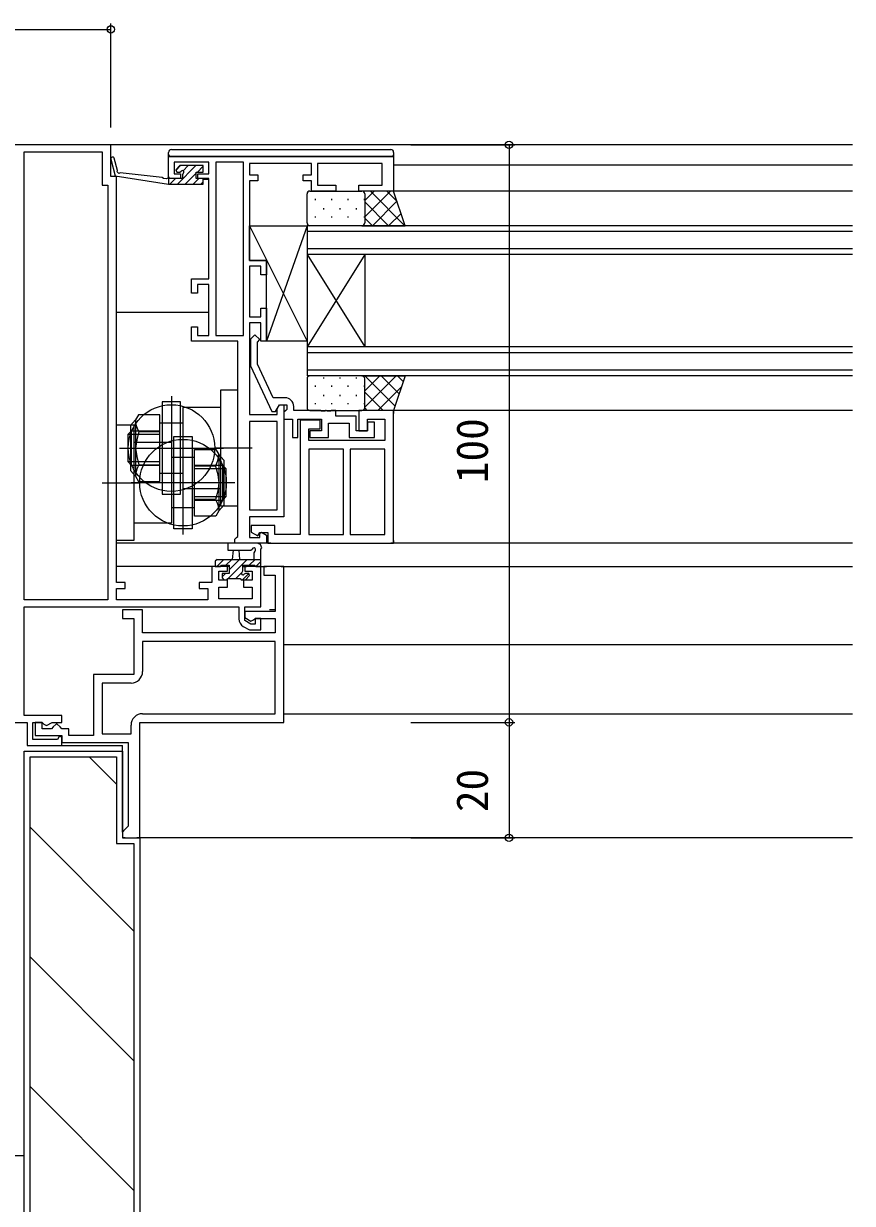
# Model space of a CAD drawing. Units: millimetres, scale not verified. Extents: x -437 to 438, y -344 to 341.
# Drawn here: x 27.1 to 170.7, y -212.1 to -7.8 of the extents above; entities that cross this region are included whole.
import ezdxf
from ezdxf.enums import TextEntityAlignment as Align

# ---------------------------------------------------------------- set-up
doc = ezdxf.new("R2010")
doc.units = ezdxf.units.MM
doc.header["$LTSCALE"] = 2
for name, color, linetype in [('0-2_YKK_11', 7, 'Continuous'), ('0-3_YKK_12', 2, 'Continuous'), ('0-4_YKK_13', 4, 'Continuous'), ('0-5_YKK_D', 6, 'Continuous'), ('0-7_YSS_K', 3, 'Continuous')]:
    doc.layers.add(name, color=color, linetype=linetype)
doc.styles.add('ＭＳ ゴシック', font='')
doc.styles.get('ＭＳ ゴシック').set_extended_font_data('MS Gothic')

msp = doc.modelspace()

# ---------------------------------------------------------------- linework, layer by layer
at = {"layer": '0-2_YKK_11'}
for points in [[(43.2, -104.6), (43.2, -34.3), (42.2, -34.3), (42.2, -28.8), (12.2, -28.8)], [(52.2, -30.8), (91.2, -30.8), (91.2, -36.8), (85.2, -36.8), (85.2, -35.8), (89.2, -35.8), (89.2, -32), (78, -32), (78, -35.8), (81.2, -35.8), (81.2, -36.8), (77, -36.8), (77, -35), (75.5, -35), (75.5, -34), (77, -34), (77, -32), (66.2, -32), (66.2, -34), (67.7, -34), (67.7, -35), (66.2, -35), (66.2, -48.8), (69.2, -48.8), (69.2, -51.3), (68.2, -51.3), (68.2, -49.8), (66.2, -49.8), (66.2, -58.6), (68.2, -58.6), (68.2, -57.1), (69.2, -57.1), (69.2, -62.8), (68.2, -62.8), (68.2, -59.6), (66.2, -59.6), (66.2, -75.5), (71, -75.5), (71, -74.493), (71.4, -73.8)], [(71.4, -73.8), (72.2, -73.8), (72.2, -93.2), (66.2, -93.2), (66.2, -96.8), (68, -96.8), (68, -96.027), (68.3, -95.854), (69.2, -96.373), (69.2, -97.8), (63.7, -97.8), (63.7, -97.1), (64, -96.8), (64.2, -96.6), (64.2, -62.8), (56.2, -62.8), (56.2, -60.3), (57.2, -60.3), (57.2, -61.8), (59.2, -61.8), (59.2, -53), (57.2, -53), (57.2, -54.5), (56.2, -54.5), (56.2, -52), (59.2, -52), (59.2, -34.6), (57.3, -34.6), (57.3, -33.8), (59.2, -33.8), (59.2, -31.8), (53.2, -31.8), (53.2, -33.8), (54.3, -33.8), (54.3, -34.6), (52.2, -34.6), (52.2, -30.8)], [(72.4, -72.6), (70.312, -72.6), (67.6, -66.784), (67.6, -62.949), (68.024, -62.524), (67.176, -61.676), (66.4, -62.451), (66.4, -67.05)], [(66.4, -67.05), (70.107, -75), (70.707, -75), (71.4, -73.8), (72.7, -73.8), (72.7, -74.6), (72.5, -74.8), (72.2, -75.1), (72.2, -76.3), (73.7, -76.3), (73.7, -79.5), (74.6, -79.5), (74.6, -76.3), (78.7, -76.3), (78.7, -78.3), (76.7, -78.3), (76.7, -79.5), (79.9, -79.5), (79.9, -77), (83.5, -77), (83.5, -79.5), (87.9, -79.5), (87.9, -76.8), (86.7, -76.8), (86.7, -78.3), (84.7, -78.3), (84.7, -75.8), (81.2, -75.8), (81.2, -74.8), (80.458, -74.8), (80.275, -74.92), (79.725, -74.92), (79.542, -74.8), (79.458, -74.8), (79.275, -74.92), (78.725, -74.92), (78.542, -74.8), (73.9, -74.8), (73.9, -74.1)], [(72.2, -128.8), (72.2, -101.8), (68.7, -101.8), (68.7, -103.3), (70.7, -103.3), (70.7, -109.6), (65.4, -109.6), (65.4, -110.651), (66.454, -111.26), (66.9, -111.05), (67.196, -110.8), (70.7, -110.8), (70.7, -113.3), (47.7, -113.3), (47.7, -109.3), (44.2, -109.3), (44.2, -110.8), (46.2, -110.8), (46.2, -120.5), (39.2, -120.5), (39.2, -131.1), (34.9, -131.1), (34.9, -129.9), (33.7, -129.9), (33.4, -129.6), (32.9, -129.1), (32.7, -129.1), (32.2, -129.6), (31.9, -129.9), (30.3, -129.9), (30.3, -128.8), (29.1, -128.8), (29.1, -131.1), (33.7, -131.1), (33.7, -132.3), (45.2, -132.3), (45.2, -146.8), (44.7, -147.3), (44.2, -147.8), (44.2, -148.8)], [(65.15, -112.194), (66.2, -112.8), (68.2, -112.8), (68.2, -110.8), (67.2, -110.8), (67.2, -111.8), (66.468, -111.8), (65.4, -111.183), (65.4, -108.8), (68.2, -108.8), (68.2, -101.8), (65.4, -101.8), (65.4, -102.6), (66.7, -102.6), (66.7, -104.2), (65.2, -104.2), (65.2, -105.4), (66.7, -105.4), (66.7, -107.4), (60.9, -107.4), (60.9, -105.4), (62.4, -105.4), (62.4, -104.2), (60.9, -104.2), (60.9, -102.6), (62.4, -102.6), (62.4, -101.8), (59.7, -101.8), (59.7, -104.6), (57.5, -104.6), (57.5, -105.6), (59, -105.6), (59, -107.6), (43.2, -107.6), (43.2, -105.6), (44.7, -105.6), (44.7, -104.6), (43.2, -104.6)], [(32.02, -128.8), (33.7, -128.8), (33.7, -127.6), (27.2, -127.6), (27.2, -108.8), (64.4, -108.8), (64.4, -110.895)], [(47.7, -127.3), (70.7, -127.3), (70.7, -114.8), (47.7, -114.8), (47.7, -120)], [(45.7, -122), (40.7, -122), (40.7, -130.8), (45.7, -130.8), (45.7, -129.3)], [(17.2, -128.8), (27.7, -128.8), (27.7, -132.8), (33.7, -132.8), (33.7, -131.37), (33.255, -131.251), (32.938, -131.8), (28.7, -131.8), (28.7, -128.8), (30.3, -128.8), (30.6, -129.1), (31.05, -129.36), (32.02, -128.8)], [(44.2, -148.8), (47.2, -148.8), (47.2, -128.8), (72.2, -128.8)]]:
    msp.add_lwpolyline(points, dxfattribs=at)
for points in [[(27.2, -107.6), (27.2, -30), (40.7, -30), (40.7, -35.8), (41.7, -35.8), (41.7, -107.6)], [(65.2, -61.8), (65.2, -31.8), (60.4, -31.8), (60.4, -61.8)], [(91.2, -97.8), (91.2, -74.8), (85.2, -74.8), (85.2, -78.3), (86.7, -78.3), (86.7, -76.3), (89.7, -76.3), (89.7, -80), (76.5, -80), (76.5, -78), (78.5, -78), (78.5, -76.5), (75, -76.5), (75, -96.3), (70.6, -96.3), (70.6, -94.7), (66.5, -94.7), (66.5, -95.847), (67.648, -96.51), (68, -95.9), (69.4, -95.9), (69.4, -97.8)], [(71, -92), (71, -76.7), (66.2, -76.7), (66.2, -92)], [(82.5, -96.3), (82.5, -81.5), (76.5, -81.5), (76.5, -96.3)], [(83.7, -81.5), (83.7, -96.3), (89.7, -96.3), (89.7, -81.5)]]:
    msp.add_lwpolyline(points, close=True, dxfattribs=at)
for centre, radius, start, end in [((72.4, -74.1), 1.5, 0.00001, 89.99999), ((65.9, -110.895), 1.5, 179.99999, 240.00001), ((45.7, -120), 2, 270, 0), ((47.7, -129.3), 2, 90, 180)]:
    msp.add_arc(centre, radius, start, end, dxfattribs=at)
at = {"layer": '0-3_YKK_12'}
for p, q in [((170.7, -28.8), (41.9, -28.8)), ((170.7, -32.3), (91.2, -32.3)), ((170.7, -36.8), (90.7, -36.8)), ((76.2, -42.8), (76.2, -68.8)), ((170.7, -42.8), (76.2, -42.8)), ((170.7, -43.8), (76.2, -43.8)), ((170.7, -46.8), (76.2, -46.8)), ((86.2, -47.8), (76.2, -63.8)), ((76.2, -47.8), (86.2, -63.8)), ((170.7, -47.8), (76.2, -47.8)), ((86.2, -47.8), (86.2, -63.8)), ((59.2, -57.8), (43.2, -57.8)), ((170.7, -63.8), (76.2, -63.8)), ((170.7, -64.8), (76.2, -64.8)), ((170.7, -67.8), (76.2, -67.8)), ((170.7, -68.8), (76.2, -68.8)), ((91.2, -74.8), (91.2, -75.3)), ((170.7, -74.8), (91.2, -74.8)), ((62.472, -97.8), (43.2, -97.8)), ((69.9, -97.8), (68.9, -97.8)), ((170.7, -97.8), (90.7, -97.8)), ((91.2, -97.3), (91.2, -97.8)), ((60.6, -101.8), (43.2, -101.8)), ((62.7, -101.8), (62.1, -101.8)), ((65.1, -101.8), (65.7, -101.8)), ((67.9, -101.8), (69.2, -101.8)), ((71.7, -101.8), (170.7, -101.8)), ((70.658, -109.3), (69.7, -109.3)), ((72.2, -115.3), (170.7, -115.3)), ((72.2, -127.3), (170.7, -127.3)), ((33.4, -132.8), (44.2, -132.8)), ((44.2, -147.8), (44.2, -132.8)), ((44.2, -148.3), (44.2, -148.8)), ((44.7, -148.8), (44.2, -148.8)), ((170.7, -148.8), (46.7, -148.8))]:
    msp.add_line(p, q, dxfattribs=at)
msp.add_lwpolyline([(27.7, -131.8), (27.7, -132.8), (28.7, -132.8)], dxfattribs=at)
at = {"layer": '0-4_YKK_13'}
for p, q in [((52.2, -30.5), (52.2, -30.1)), ((52.2, -31.1), (52.2, -30.5)), ((52.7, -29.6), (90.7, -29.6)), ((91.2, -30.1), (91.2, -30.5)), ((91.2, -30.5), (91.2, -31.1)), ((52.7, -30.8), (52.5, -30.8)), ((54.262, -32.402), (53.502, -33.162)), ((56.958, -32.4), (53.758, -35.6)), ((55.611, -32.4), (54.727, -33.285)), ((58.158, -32.547), (57.205, -33.5)), ((52.2, -34.3), (52.2, -34.1)), ((53.411, -34.6), (52.411, -35.6)), ((57, -33.705), (55.105, -35.6)), ((57.452, -34.6), (56.452, -35.6)), ((58.2, -35.199), (57.799, -35.6)), ((59.183, -34.8), (58.183, -34.8)), ((76.2, -42.3), (76.2, -37.3)), ((76.7, -36.8), (85.7, -36.8)), ((77.615, -38.155), (77.615, -38.355)), ((79.03, -36.8), (79.03, -36.94)), ((80.445, -38.155), (80.445, -38.355)), ((81.86, -36.8), (81.86, -36.94)), ((83.275, -38.155), (83.275, -38.355)), ((84.69, -36.8), (84.69, -36.94)), ((86.105, -38.155), (86.105, -38.355)), ((86.2, -38.457), (87.857, -36.8)), ((86.2, -41.285), (90.685, -36.8)), ((86.2, -37.3), (86.2, -42.3)), ((86.2, -38.658), (90.342, -42.8)), ((87.171, -36.8), (93.171, -42.8)), ((87.514, -42.8), (91.778, -38.535)), ((89.999, -36.8), (91.801, -38.602)), ((79.03, -39.77), (79.03, -39.97)), ((81.86, -39.77), (81.86, -39.97)), ((84.69, -39.77), (84.69, -39.97)), ((90.342, -42.8), (92.486, -40.657)), ((76.2, -42.8), (69.2, -62.8)), ((85.7, -42.8), (76.7, -42.8)), ((77.615, -41.185), (77.615, -41.385)), ((80.445, -41.185), (80.445, -41.385)), ((83.275, -41.185), (83.275, -41.385)), ((86.105, -41.185), (86.105, -41.385)), ((86.2, -41.486), (87.514, -42.8)), ((93.171, -42.8), (93.193, -42.778)), ((76.2, -69.3), (76.2, -74.3)), ((85.7, -68.8), (76.7, -68.8)), ((79.03, -69.07), (79.03, -69.27)), ((81.86, -69.07), (81.86, -69.27)), ((84.69, -69.07), (84.69, -69.27)), ((85.919, -68.851), (85.97, -68.8)), ((86.2, -71.398), (88.798, -68.8)), ((86.2, -74.226), (91.626, -68.8)), ((86.2, -74.3), (86.2, -69.3)), ((86.229, -68.8), (91.457, -74.028)), ((89.058, -68.8), (92.164, -71.907)), ((91.886, -68.8), (92.872, -69.785)), ((77.615, -70.485), (77.615, -70.685)), ((80.445, -70.485), (80.445, -70.685)), ((83.275, -70.485), (83.275, -70.685)), ((86.105, -70.485), (86.105, -70.685)), ((88.455, -74.8), (92.573, -70.682)), ((52.7, -72.3), (52.7, -90.3)), ((77.615, -73.515), (77.615, -73.715)), ((79.03, -72.1), (79.03, -72.3)), ((80.445, -73.515), (80.445, -73.715)), ((81.86, -72.1), (81.86, -72.3)), ((83.275, -73.515), (83.275, -73.715)), ((84.69, -72.1), (84.69, -72.3)), ((86.105, -73.515), (86.105, -73.715)), ((86.2, -71.599), (89.401, -74.8)), ((61.2, -74.3), (54.7, -74.3)), ((76.7, -74.8), (85.7, -74.8)), ((86.187, -74.414), (86.573, -74.8)), ((50.7, -76.95), (54.7, -76.95)), ((45.8, -78.3), (45.2, -78.9)), ((47.081, -78.413), (50.7, -78.413)), ((54.7, -78.3), (54.7, -96.3)), ((43.7, -81.3), (61.7, -81.3)), ((46.2, -80.3), (52.7, -80.3)), ((66.7, -81.3), (60.2, -81.3)), ((45.8, -84.3), (45.2, -83.7)), ((56.7, -82.95), (52.7, -82.95)), ((47.081, -84.187), (50.7, -84.187)), ((50.7, -85.65), (54.7, -85.65)), ((60.319, -84.413), (56.7, -84.413)), ((61.6, -84.3), (62.2, -84.9)), ((40.7, -87.3), (47.2, -87.3)), ((63.7, -87.3), (45.7, -87.3)), ((61.6, -90.3), (62.2, -89.7)), ((56.7, -91.65), (52.7, -91.65)), ((60.319, -90.187), (56.7, -90.187)), ((60.596, -101.8), (61.795, -100.6)), ((60.6, -100.6), (68.2, -100.6)), ((62.143, -101.6), (63.143, -100.6)), ((62.537, -103.9), (65.837, -100.6)), ((62.7, -102.39), (64.49, -100.6)), ((65.1, -101.6), (67.1, -101.6)), ((66.184, -101.6), (67.184, -100.6)), ((67.331, -101.8), (68.2, -100.931)), ((61.5, -103.59), (62.09, -103)), ((61.5, -103.8), (61.8, -104.1)), ((62.341, -104.096), (62.496, -103.941)), ((63.884, -103.9), (64.863, -102.921)), ((64.6, -103.9), (64.8, -104.1)), ((65.031, -104.1), (66.075, -103.056))]:
    msp.add_line(p, q, dxfattribs=at)
for points in [[(42.21, -31.276), (42.968, -34.152), (52.2, -35.6)], [(52.2, -34.6), (52.093, -34.588), (51.83, -34.693), (51.333, -34.637), (51.1, -34.476), (43.844, -33.659), (43.592, -33.752), (43.29, -33.49), (43.345, -33.228), (42.79, -31.123)], [(52.2, -35.6), (58.2, -35.6), (58.2, -34.6), (57, -34.6), (57, -33.5), (58.2, -33.5), (58.2, -32.4), (54.176, -32.4), (53.464, -33.112), (53.624, -33.5), (54.139, -33.5), (54.39, -33.364)], [(90.9, -30.8), (90.7, -30.8), (52.7, -30.8)], [(54.736, -33.71), (54.6, -33.961), (54.6, -34.6), (52.2, -34.6), (52.2, -35.6)], [(85.7, -42.8), (93.2, -42.8), (91.2, -36.8)], [(66.2, -42.8), (76.2, -42.8), (76.2, -62.8)], [(85.7, -68.8), (93.2, -68.8), (91.2, -74.8)], [(54.7, -74.3), (54.7, -88.3), (61.2, -88.3)], [(46.5, -76.422), (45.6, -77.417), (45.6, -85.183), (46.5, -86.178)], [(47.081, -78.413), (46.839, -77.945), (46.651, -77.46), (46.549, -76.947), (46.5, -76.417)], [(50.7, -83.7), (45.2, -83.7), (45.2, -78.9), (50.7, -78.9)], [(50.7, -84.3), (45.8, -84.3), (45.8, -78.3), (50.7, -78.3)], [(47.081, -78.413), (46.681, -79.857), (46.5, -81.3), (46.681, -82.743), (47.081, -84.187)], [(52.7, -80.3), (52.7, -94.3), (46.2, -94.3)], [(60.319, -84.413), (60.561, -83.945), (60.749, -83.46), (60.851, -82.947), (60.9, -82.417)], [(60.9, -82.422), (61.8, -83.417), (61.8, -91.183), (60.9, -92.178)], [(47.081, -84.187), (46.839, -84.655), (46.651, -85.14), (46.549, -85.653), (46.5, -86.183)], [(56.7, -90.3), (61.6, -90.3), (61.6, -84.3), (56.7, -84.3)], [(56.7, -89.7), (62.2, -89.7), (62.2, -84.9), (56.7, -84.9)], [(60.319, -84.413), (60.719, -85.857), (60.9, -87.3), (60.719, -88.743), (60.319, -90.187)], [(60.319, -90.187), (60.561, -90.655), (60.749, -91.14), (60.851, -91.653), (60.9, -92.183)], [(67.1, -101.6), (67.3, -101.8), (68.2, -101.8), (68.2, -98.82), (68.35, -98.56), (68.145, -98.005), (67.862, -97.905), (67.634, -97.8), (62.473, -97.8), (62.472, -99), (66.433, -99.003), (66.717, -98.801)], [(63.3, -100.6), (63.443, -99), (64.357, -99), (64.5, -100.6)], [(67.15, -99.16), (67, -99.42), (67, -100.6)], [(60.6, -100.6), (60.3, -100.9), (60.3, -101.8), (61.2, -101.8), (61.4, -101.6), (62.7, -101.6), (62.7, -103), (61.5, -103), (61.5, -103.8)], [(64.964, -102.79), (65.1, -102.539), (65.1, -101.6)], [(61.8, -104.1), (62.3, -104.1), (62.5, -103.9), (64.6, -103.9)], [(64.8, -104.1), (65.524, -104.1), (66.254, -103.37), (66.1, -103), (65.561, -103), (65.31, -103.136)]]:
    msp.add_lwpolyline(points, dxfattribs=at)
for points in [[(66.2, -42.8), (76.2, -62.8), (69.2, -62.8), (69.2, -48.8), (66.2, -48.8)], [(61.2, -71.3), (61.2, -91.3), (64.2, -91.3), (64.2, -71.3)], [(51.1, -73.3), (51.1, -89.3), (54.3, -89.3), (54.3, -73.3)], [(50.7, -87.074), (50.7, -75.526), (47.014, -75.526), (46.5, -76.417), (46.5, -86.183), (47.014, -87.074)], [(46.2, -77.3), (46.2, -97.3), (43.2, -97.3), (43.2, -77.3)], [(56.3, -79.3), (56.3, -95.3), (53.1, -95.3), (53.1, -79.3)], [(56.7, -93.074), (56.7, -81.526), (60.386, -81.526), (60.9, -82.417), (60.9, -92.183), (60.386, -93.074)]]:
    msp.add_lwpolyline(points, close=True, dxfattribs=at)
for centre in [(52.7, -81.3), (54.7, -87.3)]:
    msp.add_circle(centre, 7.5, dxfattribs=at)
for centre, radius, start, end in [((52.7, -30.1), 0.5, 90, 180), ((52.5, -30.5), 0.3, 180, 270), ((90.7, -30.1), 0.5, 0, 90), ((90.9, -30.5), 0.3, 270, 0), ((42.5, -31.199), 0.3, 14.76438, 194.76434), ((52.7, -34.3), 0.5, 180, 216.8699), ((54.6, -33.5), 0.25, 303.05571, 146.94425), ((76.7, -37.3), 0.5, 90, 180), ((85.7, -37.3), 0.5, 0, 90), ((76.7, -42.3), 0.5, 180, 270), ((85.7, -42.3), 0.5, 270, 0), ((76.7, -69.3), 0.5, 90, 180), ((85.7, -69.3), 0.5, 0, 90), ((76.7, -74.3), 0.5, 180, 270), ((85.7, -74.3), 0.5, 270, 0), ((67, -98.9), 0.3, 300.00001, 160.81027), ((65.1, -103), 0.25, 123.05573, 326.94427)]:
    msp.add_arc(centre, radius, start, end, dxfattribs=at)
at = {"layer": '0-5_YKK_D'}
for p, q in [((42.2, -25.8), (42.2, -7.8)), ((12.2, -8.8), (42.2, -8.8)), ((94.2, -28.8), (112.2, -28.8)), ((111.2, -28.8), (111.2, -128.8)), ((94.2, -128.8), (112.2, -128.8)), ((94.2, -128.8), (112.2, -128.8)), ((111.2, -128.8), (111.2, -148.8)), ((94.2, -148.8), (112.2, -148.8))]:
    msp.add_line(p, q, dxfattribs=at)
for centre in [(42.2, -8.8), (111.2, -28.8), (111.2, -128.8), (111.2, -128.8), (111.2, -148.8)]:
    msp.add_circle(centre, 0.637, dxfattribs=at)
at = {"layer": '0-7_YSS_K'}
for p, q in [((38.473, -134.8), (43.2, -139.527)), ((28.2, -146.978), (46.2, -164.978)), ((28.2, -169.428), (46.2, -187.428)), ((28.2, -191.879), (46.2, -209.879)), ((-70.4, -203.8), (27.2, -203.8))]:
    msp.add_line(p, q, dxfattribs=at)
for points in [[(27.2, -133.8), (44.2, -133.8), (44.2, -148.8), (47.2, -148.8), (47.2, -248.8), (27.2, -248.8), (27.2, -238.8), (32.2, -238.8), (32.2, -223.8), (27.2, -223.8)], [(28.2, -134.8), (43.2, -134.8), (43.2, -149.8), (46.2, -149.8), (46.2, -247.8), (28.2, -247.8), (28.2, -239.8), (33.2, -239.8), (33.2, -222.8), (28.2, -222.8)]]:
    msp.add_lwpolyline(points, close=True, dxfattribs=at)

# ---------------------------------------------------------------- texts
at = {"layer": '0-5_YKK_D', "style": 'ＭＳ ゴシック'}
for s, p in [('100', (109.2, -87.365)), ('20', (109.2, -144.34))]:
    msp.add_text(s, height=5.499, rotation=90, dxfattribs=at).set_placement(p, align=Align.BOTTOM_LEFT)

doc.saveas('drawing.dxf')
